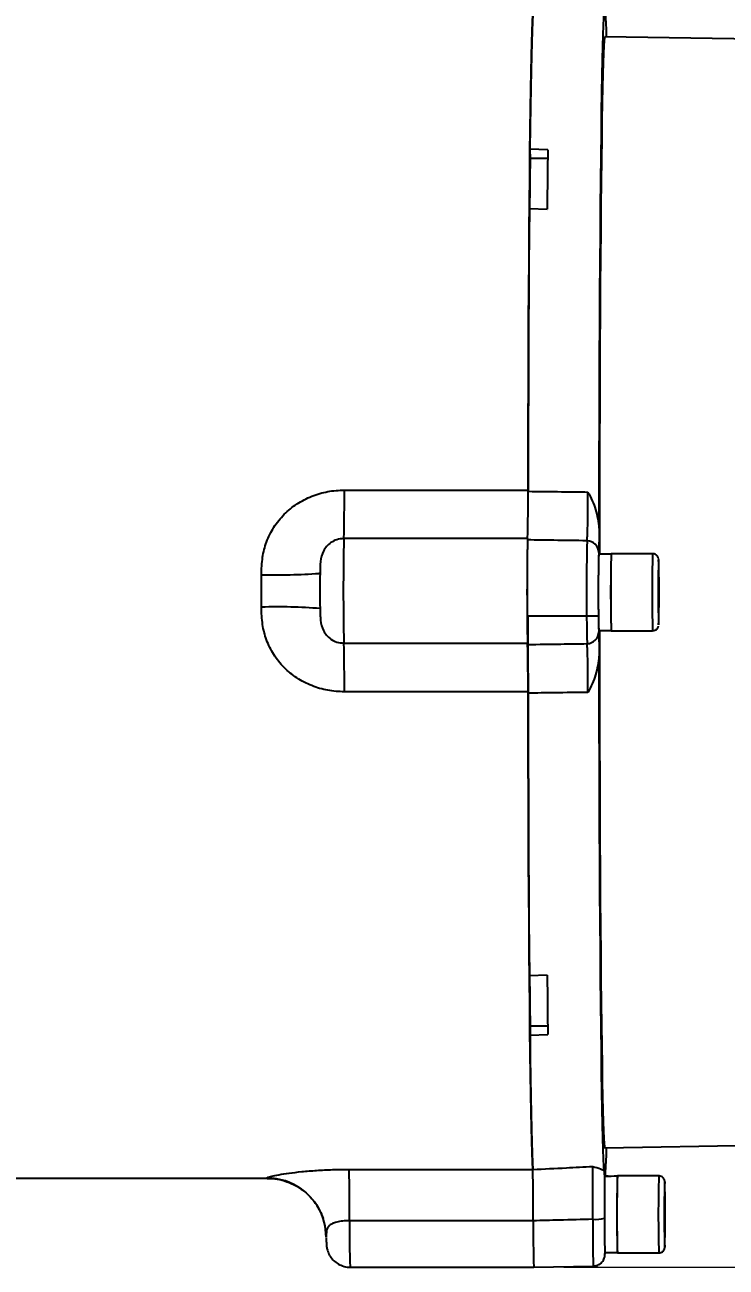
# Model space of a CAD drawing. Header units: millimetres. Extents: x 2448 to 4397, y 790 to 2168.
# Drawn here: x 3832.4 to 3938.9, y 1844.7 to 2033.4 of the extents above; entities that cross this region are included whole.
import ezdxf

# ---------------------------------------------------------------- set-up
doc = ezdxf.new("R2010")
doc.units = ezdxf.units.MM
doc.layers.add('标注', color=3, linetype='Continuous', lineweight=13)
doc.styles.add('SLDTEXTSTYLE1', font='txt.shx', dxfattribs={"width": 0.7, "bigfont": 'gbcbig.shx'})
doc.dimstyles.new('SLDDIMSTYLE12$0', dxfattribs={"dimtxt": 12, "dimasz": 10, "dimexe": 0, "dimexo": 0.0625, "dimgap": 0.875, "dimtad": 1, "dimdec": 1, "dimlfac": 1.8, "dimrnd": 1e-09, "dimzin": 12, "dimdsep": 46, "dimtxsty": 'SLDTEXTSTYLE1', "dimcen": 0.09, "dimdle": 8.16, "dimclrd": 3, "dimclre": 3, "dimadec": 0, "dimazin": 3, "dimtfac": 1, "dimtdec": 1, "dimtofl": 0, "dimtmove": 0, "dimatfit": 3, "dimfxl": 0, "dimfrac": 2, "dimtolj": 1, "dimlwd": 5, "dimlwe": 5, "dimarcsym": 0})

# ---------------------------------------------------------------- blocks, each defined once
blk = doc.blocks.new('*D55')
at = {"layer": 'Defpoints', "color": 0, "transparency": 16777216}
for p in [(3914.23, 2049.66), (3914.23, 1844.74), (4094.58, 1844.74)]:
    blk.add_point(p, dxfattribs=at)
at = {"layer": '标注', "color": 3, "lineweight": 5, "transparency": 16777216}
blk.add_line((3914.29, 2049.66), (4094.58, 2049.66), dxfattribs=at)
at = {"layer": '标注', "color": 3, "linetype": 'Continuous', "lineweight": 5, "transparency": 16777216}
for p, q in [((4094.58, 2039.66), (4094.58, 1854.74)), ((3914.29, 1844.74), (4094.58, 1844.74))]:
    blk.add_line(p, q, dxfattribs=at)
at = {"layer": '标注', "color": 3, "transparency": 16777216}
for points in [[(4092.92, 2039.66), (4096.25, 2039.66), (4094.58, 2049.66)], [(4092.92, 1854.74), (4096.25, 1854.74), (4094.58, 1844.74)]]:
    blk.add_solid(points, dxfattribs=at)
at = {"layer": '标注', "color": 0, "transparency": 16777216, "insert": (4082.28, 1947.2), "char_height": 10, "attachment_point": 5, "rotation": 90, "style": 'SLDTEXTSTYLE1'}
blk.add_mtext('\\A1;{\\H2.28571x;230}', dxfattribs=at)

msp = doc.modelspace()

# ---------------------------------------------------------------- linework, layer by layer
at = {"color": 7, "linetype": 'Continuous', "lineweight": 25}
for p, q in [((4037.084, 2029.576), (3920.516, 2031.609)), ((3911.838, 2014.416), (3909.137, 2014.517)), ((3909.137, 2014.517), (3909.151, 2013.135)), ((3911.824, 2013.135), (3909.151, 2013.135)), ((3909.048, 2005.521), (3911.749, 2005.421)), ((3880.948, 1962.757), (3908.846, 1962.757)), ((3908.769, 1955.389), (3880.87, 1955.389)), ((3921.46, 1953.039), (3919.578, 1953.038)), ((3927.767, 1953.093), (3921.468, 1953.093)), ((3877.245, 1950.149), (3877.107, 1950.1)), ((3928.641, 1948.801), (3928.667, 1950.36)), ((3928.667, 1950.36), (3928.694, 1948.801)), ((3928.641, 1945.684), (3928.641, 1948.801)), ((3928.641, 1948.801), (3928.694, 1948.801)), ((3928.694, 1948.801), (3928.694, 1945.684)), ((3928.667, 1944.125), (3928.641, 1945.684)), ((3928.641, 1945.684), (3928.694, 1945.684)), ((3928.694, 1945.684), (3928.667, 1944.125)), ((3877.245, 1944.753), (3877.287, 1943.841)), ((3908.778, 1943.642), (3919.533, 1943.642)), ((3919.578, 1941.446), (3921.46, 1941.447)), ((3921.468, 1941.393), (3927.768, 1941.393)), ((3880.87, 1939.503), (3908.758, 1939.503)), ((3908.846, 1932.102), (3880.947, 1932.102)), ((3911.751, 1889.064), (3909.05, 1888.964)), ((3909.153, 1881.349), (3909.139, 1879.968)), ((3911.826, 1881.349), (3909.153, 1881.349)), ((3909.139, 1879.968), (3911.84, 1880.068)), ((3920.518, 1862.876), (4037.086, 1864.913)), ((3881.666, 1859.59), (3909.565, 1859.59)), ((3920.607, 1858.534), (3920.615, 1859.336)), ((3928.708, 1858.593), (3922.408, 1858.593)), ((3820.243, 1858.226), (3869.221, 1858.227)), ((3929.577, 1852.743), (3929.592, 1855.443)), ((3929.592, 1855.443), (3929.623, 1855.443)), ((3929.592, 1855.443), (3929.623, 1855.443)), ((3929.623, 1855.443), (3929.639, 1852.743)), ((3909.638, 1851.794), (3881.739, 1851.794)), ((3929.592, 1850.043), (3929.577, 1852.743)), ((3929.577, 1852.743), (3929.639, 1852.743)), ((3929.639, 1852.743), (3929.623, 1850.043)), ((3929.623, 1850.043), (3929.592, 1850.043)), ((3920.518, 1846.946), (3922.4, 1846.947)), ((3922.408, 1846.893), (3928.708, 1846.893)), ((3881.818, 1844.741), (3909.717, 1844.741)), ((3909.719, 1844.741), (3918.75, 1844.899))]:
    msp.add_line(p, q, dxfattribs=at)
at = {"color": 7, "linetype": 'Continuous', "lineweight": 25, "flags": 128}
for points in [[(3908.846, 1962.757), (3908.857, 1968.092), (3908.871, 1973.349), (3908.889, 1978.508), (3908.909, 1983.549), (3908.933, 1988.455), (3908.959, 1993.206), (3908.989, 1997.785), (3909.021, 2002.174), (3909.055, 2006.358), (3909.092, 2010.319), (3909.132, 2014.045), (3909.173, 2017.52), (3909.217, 2020.731), (3909.263, 2023.667), (3909.31, 2026.317), (3909.359, 2028.67), (3909.409, 2030.718), (3909.46, 2032.453), (3909.513, 2033.869), (3909.566, 2034.96)], [(3909.564, 2034.92), (3909.512, 2033.841), (3909.46, 2032.45), (3909.41, 2030.751), (3909.361, 2028.751), (3909.313, 2026.456), (3909.266, 2023.876), (3909.221, 2021.019), (3909.178, 2017.895), (3909.137, 2014.517)], [(3919.643, 1956.953), (3919.651, 1962.329), (3919.661, 1967.647), (3919.675, 1972.889), (3919.693, 1978.034), (3919.713, 1983.064), (3919.736, 1987.958), (3919.762, 1992.698), (3919.791, 1997.268), (3919.823, 2001.649), (3919.858, 2005.825), (3919.894, 2009.78), (3919.934, 2013.499), (3919.975, 2016.969), (3920.019, 2020.176), (3920.064, 2023.108), (3920.111, 2025.754), (3920.16, 2028.104), (3920.21, 2030.15), (3920.261, 2031.883), (3920.313, 2033.297), (3920.366, 2034.387), (3920.419, 2035.149)], [(3920.516, 2031.609), (3920.464, 2031.449), (3920.413, 2030.969), (3920.361, 2030.172), (3920.311, 2029.061), (3920.261, 2027.639), (3920.213, 2025.912), (3920.165, 2023.886), (3920.119, 2021.57), (3920.074, 2018.972), (3920.031, 2016.102), (3919.99, 2012.971), (3919.951, 2009.59), (3919.914, 2005.973), (3919.879, 2002.133), (3919.847, 1998.085), (3919.817, 1993.844), (3919.79, 1989.426), (3919.766, 1984.848), (3919.744, 1980.127), (3919.726, 1975.282), (3919.71, 1970.33), (3919.698, 1965.291), (3919.688, 1960.184), (3919.682, 1955.027), (3919.68, 1953.038)], [(3911.838, 2014.416), (3911.826, 2013.364), (3911.815, 2012.29), (3911.803, 2011.195), (3911.792, 2010.08), (3911.781, 2008.944), (3911.77, 2007.789), (3911.759, 2006.614), (3911.749, 2005.421)], [(3909.151, 2013.135), (3909.139, 2012.084), (3909.127, 2011.011), (3909.116, 2009.917), (3909.105, 2008.802), (3909.094, 2007.666), (3909.083, 2006.51), (3909.074, 2005.523)], [(3909.048, 2005.521), (3909.015, 2001.376), (3908.984, 1997.035), (3908.955, 1992.514), (3908.93, 1987.83), (3908.907, 1983), (3908.887, 1978.04), (3908.87, 1972.969), (3908.857, 1967.805), (3908.846, 1962.568)], [(3928.67, 1952.187), (3928.667, 1952.193), (3928.666, 1952.192)], [(3868.335, 1944.981), (3868.335, 1945.594), (3868.335, 1946.207), (3868.335, 1946.819), (3868.335, 1947.432), (3868.335, 1948.045), (3868.335, 1948.657), (3868.335, 1949.27), (3868.335, 1949.882)], [(3908.869, 1933.245), (3908.864, 1936.999), (3908.859, 1942.204), (3908.859, 1943.642)], [(3919.681, 1941.446), (3919.682, 1939.458), (3919.689, 1934.301), (3919.698, 1929.194), (3919.711, 1924.155), (3919.727, 1919.203), (3919.745, 1914.358), (3919.767, 1909.637), (3919.792, 1905.059), (3919.819, 1900.641), (3919.849, 1896.4), (3919.881, 1892.352), (3919.916, 1888.512), (3919.953, 1884.895), (3919.992, 1881.514), (3920.034, 1878.383), (3920.077, 1875.513), (3920.121, 1872.915), (3920.168, 1870.599), (3920.215, 1868.573), (3920.264, 1866.846), (3920.314, 1865.424), (3920.364, 1864.313), (3920.415, 1863.516), (3920.467, 1863.036), (3920.518, 1862.876), (3920.518, 1862.876)], [(3920.422, 1859.336), (3920.368, 1860.098), (3920.315, 1861.188), (3920.263, 1862.602), (3920.212, 1864.335), (3920.162, 1866.381), (3920.114, 1868.731), (3920.066, 1871.377), (3920.021, 1874.309), (3919.977, 1877.516), (3919.936, 1880.986), (3919.896, 1884.705), (3919.859, 1888.66), (3919.825, 1892.836), (3919.793, 1897.217), (3919.764, 1901.787), (3919.737, 1906.527), (3919.714, 1911.421), (3919.694, 1916.451), (3919.676, 1921.596), (3919.662, 1926.838), (3919.651, 1932.156), (3919.644, 1937.532)], [(3908.834, 1935.221), (3908.837, 1934.808), (3908.842, 1933.492), (3908.846, 1932.102)], [(3909.565, 1859.59), (3909.512, 1860.704), (3909.459, 1862.142), (3909.408, 1863.899), (3909.358, 1865.969), (3909.309, 1868.343), (3909.262, 1871.013), (3909.216, 1873.969), (3909.173, 1877.199), (3909.131, 1880.692), (3909.092, 1884.434), (3909.055, 1888.412), (3909.02, 1892.61), (3908.988, 1897.013), (3908.959, 1901.605), (3908.932, 1906.367), (3908.909, 1911.283), (3908.888, 1916.333), (3908.871, 1921.5), (3908.857, 1926.763), (3908.846, 1932.102)], [(3908.846, 1931.917), (3908.857, 1926.679), (3908.871, 1921.515), (3908.888, 1916.445), (3908.908, 1911.485), (3908.931, 1906.654), (3908.957, 1901.97), (3908.985, 1897.45), (3909.016, 1893.109), (3909.05, 1888.964)], [(3909.076, 1888.899), (3909.085, 1887.974), (3909.096, 1886.818), (3909.107, 1885.683), (3909.118, 1884.568), (3909.129, 1883.473), (3909.141, 1882.401), (3909.153, 1881.349)], [(3911.751, 1889.064), (3911.761, 1887.87), (3911.772, 1886.696), (3911.783, 1885.54), (3911.794, 1884.405), (3911.805, 1883.29), (3911.817, 1882.195), (3911.828, 1881.121), (3911.84, 1880.068)], [(3909.139, 1879.968), (3909.181, 1876.589), (3909.224, 1873.466), (3909.269, 1870.609), (3909.315, 1868.028), (3909.363, 1865.734), (3909.413, 1863.733), (3909.463, 1862.035), (3909.514, 1860.643), (3909.566, 1859.565)], [(3869.221, 1858.227), (3869.219, 1858.227), (3869.213, 1858.231), (3869.207, 1858.238), (3869.201, 1858.25), (3869.195, 1858.266)], [(3929.624, 1857.406), (3929.621, 1857.524), (3929.608, 1857.693), (3929.607, 1857.691)], [(3929.657, 1852.743), (3929.655, 1854.024), (3929.653, 1854.63)], [(3878.192, 1849.27), (3878.019, 1851.026), (3877.72, 1852.146)], [(3929.606, 1847.795), (3929.608, 1847.793), (3929.621, 1847.961), (3929.631, 1848.374)], [(3920.499, 1847.03), (3920.504, 1846.881), (3920.518, 1846.698), (3920.533, 1846.881), (3920.535, 1846.946)]]:
    msp.add_lwpolyline(points, dxfattribs=at)
at = {"color": 7, "linetype": 'Continuous', "lineweight": 25}
for centre, radius, start, end in [((3836.409, 2029.397), 84.399, 1.49897, 3.90805), ((3648.021, 1961.518), 232.93, 358.49231, 0.30484), ((3675.919, 1961.518), 232.93, 358.49231, 0.30484), ((4245.073, 1947.444), 364.289, 178.75031, 181.24906), ((4272.88, 1947.248), 364.198, 178.75119, 181.25063), ((4258.021, 1947.954), 349.331, 178.78041, 180.50081), ((4261.419, 1947.248), 343.706, 178.69905, 181.30276), ((3917.774, 1953.254), 1.798, 0.18747, 89.12108), ((4129.786, 1947.246), 210.288, 178.4215, 181.58031), ((4199.544, 1947.247), 280.037, 178.76969, 181.23212), ((4136.408, 1947.246), 215.02, 178.44188, 181.55993), ((4164.48, 1947.163), 243.086, 178.61806, 181.32982), ((4142.668, 1947.246), 214.98, 178.44152, 181.56015), ((4131.615, 1947.266), 203.008, 178.60964, 181.40374), ((3722.398, 1947.286), 206.33, 358.61339, 1.36122), ((3870.308, 2047.171), 97.308, 268.83847, 274.00688), ((4265.751, 1947.449), 388.515, 179.60177, 180.3976), ((3870.6, 1859.417), 85.594, 85.54724, 91.51626), ((3917.775, 1941.231), 1.798, 270.88073, 359.81434), ((3644.39, 1933.333), 236.56, 359.70172, 1.49448), ((3836.412, 1865.086), 84.399, 356.09376, 358.50285), ((3599.414, 1853.037), 282.328, 359.74782, 1.33004), ((3627.313, 1853.037), 282.328, 359.74782, 1.33004), ((4136.257, 1852.746), 213.928, 178.43392, 181.56789), ((4198.963, 1852.703), 276.623, 178.80364, 181.17009), ((4142.514, 1852.746), 213.886, 178.43358, 181.56816), ((3869.196, 1849.27), 8.996, 18.64132, 90.01017), ((4136.902, 1852.739), 207.355, 178.63158, 181.36634), ((4026.353, 1849.888), 144.627, 179.24477, 182.0395), ((4054.252, 1849.888), 144.627, 179.24477, 182.0395), ((4053.472, 1849.875), 143.845, 179.24164, 182.04538), ((4065.535, 1850.057), 146.876, 179.24057, 182.01274), ((3919.102, 1856.974), 4.989, 265.0599, 285.77947), ((4156.084, 1851.446), 235.626, 179.82304, 181.07389), ((3663.756, 1852.14), 265.902, 359.18839, 0.12984)]:
    msp.add_arc(centre, radius, start, end, dxfattribs=at)
for centre, start_param, end_param in [((3922.408, 1852.743), 1.5707964, 1.760193), ((3920.518, 1852.742), 1.477063, 1.5707964)]:
    msp.add_ellipse(centre, major_axis=(10.096, 0), ratio=0.5740854, start_param=start_param, end_param=end_param, dxfattribs=at)
for points, knots in [([(3868.335, 1949.882), (3868.368, 1950.774), (3868.429, 1952.461), (3869.052, 1954.925), (3870.156, 1957.158), (3871.749, 1959.122), (3873.715, 1960.723), (3875.97, 1961.873), (3878.412, 1962.622), (3880.102, 1962.712), (3880.948, 1962.757)], [0, 0, 0, 0, 0.13221138, 0.25014485, 0.37499985, 0.50034739, 0.62401929, 0.74967548, 0.8748059, 1, 1, 1, 1]), ([(3908.846, 1962.568), (3910.544, 1962.548), (3913.577, 1962.514), (3916.61, 1962.477), (3917.944, 1962.46)], [0, 0, 0, 0, 0.56, 1, 1, 1, 1]), ([(3917.802, 1955.051), (3917.821, 1955.236), (3917.859, 1955.605), (3917.904, 1957.294), (3917.936, 1959.618), (3917.942, 1961.514), (3917.944, 1962.46)], [0, 0, 0, 0, 0.2500471, 0.50006, 0.75030711, 1, 1, 1, 1]), ([(3917.944, 1962.46), (3918.382, 1961.586), (3919.252, 1959.846), (3919.513, 1957.914), (3919.643, 1956.953)], [0, 0, 0, 0, 0.5024427, 1, 1, 1, 1]), ([(3919.643, 1956.953), (3919.638, 1956.4), (3919.627, 1955.297), (3919.609, 1954.218), (3919.59, 1953.52), (3919.578, 1953.347), (3919.572, 1953.26)], [0, 0, 0, 0, 0.2806173, 0.559574, 0.7791194, 1, 1, 1, 1]), ([(3880.87, 1955.389), (3880.505, 1955.355), (3879.805, 1955.291), (3878.902, 1954.82), (3878.23, 1954.208), (3877.583, 1953.233), (3877.254, 1951.853), (3877.248, 1950.73), (3877.245, 1950.149)], [0, 0, 0, 0, 0.1409314, 0.2700554, 0.3897768, 0.5017607, 0.7422812, 1, 1, 1, 1]), ([(3917.802, 1955.051), (3916.116, 1955.077), (3913.105, 1955.122), (3910.094, 1955.166), (3908.769, 1955.185)], [0, 0, 0, 0, 0.56, 1, 1, 1, 1]), ([(3928.652, 1952.361), (3928.649, 1952.378), (3928.64, 1952.423), (3928.596, 1952.562), (3928.487, 1952.756), (3928.282, 1952.949), (3928.027, 1953.077), (3927.847, 1953.079), (3927.772, 1953.08)], [0, 0, 0, 0, 0.0649585, 0.1770154, 0.359839, 0.5846547, 0.8256592, 1, 1, 1, 1]), ([(3880.947, 1932.102), (3880.1, 1932.147), (3878.408, 1932.237), (3875.961, 1932.988), (3873.701, 1934.145), (3871.737, 1935.751), (3870.413, 1937.388), (3869.59, 1938.851), (3868.947, 1940.351), (3868.428, 1942.406), (3868.367, 1944.091), (3868.335, 1944.981)], [0, 0, 0, 0, 0.1254267, 0.2506866, 0.3766076, 0.5007094, 0.6255931, 0.6875973, 0.7502224, 0.8679688, 1, 1, 1, 1]), ([(3877.287, 1943.841), (3877.292, 1943.563), (3877.307, 1942.741), (3877.586, 1941.663), (3878.229, 1940.686), (3878.902, 1940.073), (3879.805, 1939.601), (3880.505, 1939.537), (3880.87, 1939.503)], [0, 0, 0, 0, 0.1422704, 0.4201733, 0.5495463, 0.6878813, 0.8371056, 1, 1, 1, 1]), ([(3927.768, 1941.393), (3927.886, 1941.406), (3928.091, 1941.429), (3928.332, 1941.579), (3928.487, 1941.74), (3928.581, 1941.895), (3928.626, 1942.014), (3928.638, 1942.062), (3928.641, 1942.075)], [0, 0, 0, 0, 0.2878313, 0.5023306, 0.6820237, 0.8339387, 0.9557235, 1, 1, 1, 1]), ([(3919.572, 1941.225), (3919.58, 1941.105), (3919.595, 1940.864), (3919.615, 1939.962), (3919.631, 1938.851), (3919.639, 1937.972), (3919.644, 1937.532)], [0, 0, 0, 0, 0.2806316, 0.559596, 0.7791291, 1, 1, 1, 1]), ([(3908.769, 1939.299), (3910.455, 1939.324), (3913.466, 1939.368), (3916.477, 1939.413), (3917.802, 1939.434)], [0, 0, 0, 0, 0.56, 1, 1, 1, 1]), ([(3908.846, 1931.917), (3908.844, 1932.846), (3908.839, 1934.702), (3908.821, 1936.991), (3908.797, 1938.685), (3908.778, 1939.094), (3908.769, 1939.299)], [0, 0, 0, 0, 0.2500466, 0.4994486, 0.7493959, 1, 1, 1, 1]), ([(3917.945, 1932.025), (3917.942, 1932.971), (3917.936, 1934.867), (3917.904, 1937.191), (3917.859, 1938.88), (3917.821, 1939.249), (3917.802, 1939.434)], [0, 0, 0, 0, 0.2496929, 0.49994, 0.7499529, 1, 1, 1, 1]), ([(3919.644, 1937.532), (3919.514, 1936.571), (3919.252, 1934.639), (3918.382, 1932.899), (3917.945, 1932.025)], [0, 0, 0, 0, 0.4975573, 1, 1, 1, 1]), ([(3917.945, 1932.025), (3916.246, 1932.004), (3913.214, 1931.967), (3910.181, 1931.932), (3908.846, 1931.917)], [0, 0, 0, 0, 0.56, 1, 1, 1, 1]), ([(3869.195, 1858.266), (3869.218, 1858.301), (3869.261, 1858.365), (3869.859, 1858.55), (3870.938, 1858.772), (3872.509, 1859.018), (3874.457, 1859.25), (3876.698, 1859.436), (3879.132, 1859.566), (3880.821, 1859.582), (3881.666, 1859.59)], [0, 0, 0, 0, 0.1322114, 0.2501448, 0.3749998, 0.5003474, 0.6240193, 0.7496755, 0.8748059, 1, 1, 1, 1]), ([(3909.566, 1859.565), (3911.264, 1859.652), (3914.296, 1859.807), (3917.327, 1859.962), (3918.661, 1860.03)], [0, 0, 0, 0, 0.56, 1, 1, 1, 1]), ([(3918.661, 1860.03), (3919.109, 1859.907), (3919.999, 1859.661), (3920.281, 1859.444), (3920.422, 1859.336)], [0, 0, 0, 0, 0.5024427, 1, 1, 1, 1]), ([(3918.672, 1852.004), (3918.68, 1852.97), (3918.695, 1854.901), (3918.699, 1857.368), (3918.689, 1859.248), (3918.67, 1859.77), (3918.661, 1860.03)], [0, 0, 0, 0, 0.2500471, 0.50006, 0.7503071, 1, 1, 1, 1]), ([(3920.422, 1859.336), (3920.427, 1858.794), (3920.438, 1857.714), (3920.449, 1855.838), (3920.456, 1853.977), (3920.458, 1852.776), (3920.459, 1852.173)], [0, 0, 0, 0, 0.28061732, 0.55957402, 0.77911945, 1, 1, 1, 1]), ([(3929.657, 1852.743), (3929.657, 1852.949), (3929.657, 1853.552), (3929.654, 1854.531), (3929.649, 1855.592), (3929.641, 1856.493), (3929.631, 1857.182), (3929.621, 1857.552), (3929.614, 1857.699), (3929.606, 1857.783), (3929.594, 1857.868), (3929.557, 1858.006), (3929.475, 1858.182), (3929.314, 1858.378), (3929.069, 1858.53), (3928.843, 1858.608), (3928.717, 1858.586), (3928.698, 1858.583)], [0, 0, 0, 0, 0.06992764, 0.20372206, 0.33778207, 0.47194384, 0.60636546, 0.74164325, 0.81153335, 0.83808274, 0.8573375, 0.87177835, 0.89559813, 0.92370482, 0.95686584, 0.99331094, 1, 1, 1, 1]), ([(3869.221, 1858.189), (3869.473, 1858.198), (3870.242, 1858.224), (3871.488, 1857.971), (3872.878, 1857.493), (3874.102, 1856.827), (3875.148, 1856.036), (3876.012, 1855.166), (3876.693, 1854.272), (3877.193, 1853.419), (3877.53, 1852.685), (3877.666, 1852.299), (3877.726, 1852.128)], [0, 0, 0, 0, 0.0645339, 0.1976822, 0.3232945, 0.4423848, 0.5553475, 0.6620723, 0.7617952, 0.8529788, 0.9348184, 1, 1, 1, 1]), ([(3881.739, 1851.794), (3881.375, 1851.784), (3880.676, 1851.766), (3879.779, 1851.605), (3879.115, 1851.367), (3878.482, 1850.979), (3878.174, 1850.212), (3878.186, 1849.591), (3878.192, 1849.27)], [0, 0, 0, 0, 0.1409314, 0.2700554, 0.3897768, 0.5017607, 0.7422812, 1, 1, 1, 1]), ([(3918.672, 1852.004), (3916.986, 1851.962), (3913.975, 1851.888), (3910.965, 1851.812), (3909.64, 1851.779)], [0, 0, 0, 0, 0.56, 1, 1, 1, 1]), ([(3878.193, 1849.198), (3878.193, 1849.125), (3878.197, 1848.791), (3878.204, 1848.499), (3878.213, 1848.251), (3878.225, 1848.058), (3878.261, 1847.745), (3878.376, 1847.208), (3878.67, 1846.526), (3879.184, 1845.84), (3879.85, 1845.281), (3880.667, 1844.9), (3881.361, 1844.716), (3881.753, 1844.758), (3881.828, 1844.767)], [0, 0, 0, 0, 0.04110189, 0.1878669, 0.26765029, 0.31677481, 0.34820424, 0.412952, 0.52401897, 0.62936405, 0.73559081, 0.85068324, 0.9711541, 1, 1, 1, 1]), ([(3928.707, 1846.907), (3928.756, 1846.904), (3928.906, 1846.893), (3929.129, 1846.984), (3929.334, 1847.132), (3929.466, 1847.295), (3929.543, 1847.445), (3929.581, 1847.562), (3929.597, 1847.638), (3929.605, 1847.695), (3929.612, 1847.766), (3929.619, 1847.895), (3929.626, 1848.065), (3929.63, 1848.331), (3929.631, 1848.38)], [0, 0, 0, 0, 0.0414989, 0.1281461, 0.1981071, 0.257327, 0.3069056, 0.3450543, 0.3733066, 0.4039773, 0.4551962, 0.5910511, 0.9239018, 1, 1, 1, 1]), ([(3918.759, 1844.925), (3918.905, 1844.928), (3919.241, 1844.935), (3919.693, 1845.159), (3920.057, 1845.468), (3920.288, 1845.792), (3920.419, 1846.084), (3920.48, 1846.307), (3920.503, 1846.444), (3920.515, 1846.54), (3920.525, 1846.655), (3920.53, 1846.751), (3920.534, 1846.89), (3920.535, 1846.946)], [0, 0, 0, 0, 0.1056803, 0.2436244, 0.3568695, 0.452796, 0.5322581, 0.5918823, 0.6317924, 0.6715536, 0.7354338, 0.8920325, 1, 1, 1, 1])]:
    msp.add_open_spline(points, degree=3, knots=knots, dxfattribs=at)

# ---------------------------------------------------------------- dimensions: what is measured, and where the dimension line sits
at = {"layer": '标注'}
dim = msp.add_linear_dim(base=(4094.582, 1844.741), p1=(3914.231, 2049.665), p2=(3914.231, 1844.741), angle=90, text='{\\H2.28571x;230}', dimstyle='SLDDIMSTYLE12$0', override={"dimtxt": 10, "dimtdec": 3, "dimtzin": 0}, dxfattribs=at)
dim.commit()
dim.dimension.update_dxf_attribs({"geometry": '*D55', "text_midpoint": (4082.279, 1947.203)})

doc.saveas('drawing.dxf')
